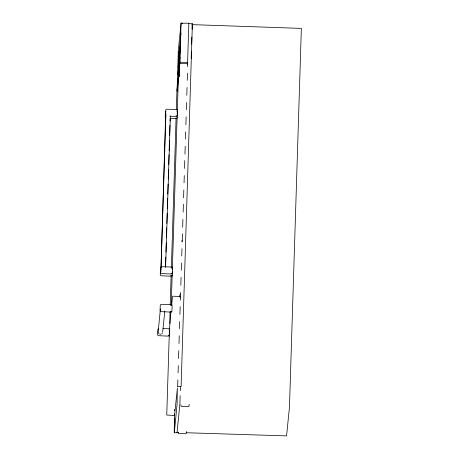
<?xml version="1.0" encoding="UTF-8"?>
<svg xmlns="http://www.w3.org/2000/svg" width="459" height="459" viewBox="0 0 459 459"><rect width="100%" height="100%" fill="white"/><g stroke="black" fill="none" stroke-linecap="round" stroke-linejoin="round"><path stroke-width="0.69" d="M179.262 72.539L179.096 75.121L179.262 72.545M179.102 74.88L179.148 74.364M179.125 74.077L179.257 72.723L179.096 76.819L179.458 70.778L179.217 73.916L179.251 72.74M179.176 73.463L179.251 73.119M179.153 74.192L179.113 74.771M165.573 117.28L160.931 271.533M161 267.672L165.934 113.493M165.464 267.178L165.779 257.149M165.934 252.129L166.227 242.817M166.387 237.802L166.703 227.773M166.835 223.47L167.151 213.441M167.311 208.426L167.627 198.391M167.759 194.094L168.074 184.065M168.229 179.05L168.528 169.732M168.683 164.718L168.998 154.689M169.13 150.391L169.446 140.356M169.606 135.342L169.922 125.313M170.054 121.01L170.146 118.147M165.619 267.109L170.369 115.926M169.411 330.388L166.749 415.034L174.627 415.47M169.457 328.965L170.995 311.248M169.991 311.896L169.83 323.572M170.214 304.724L171.138 275.337M171.368 268.171L176.072 118.353M176.342 109.753L176.887 92.552L178.551 77.961M171.218 305.143L172.297 271.636M172.349 269.307L177.3 111.606M177.346 110.171L178.362 77.915L179.842 63.422L187.697 63.606L187.708 66.653M179.601 63.623L179.733 64.512M172.136 305.683L171.89 311.747L171.19 312.177L170.742 311.707M174.535 414.167L174.604 415.716M174.649 410.742L174.695 409.313M174.431 425.522L174.655 418.401M180.232 297.065L180.318 294.196M181.965 241.904L182.011 240.47M187.547 64.249L188.838 23.317L192.407 23.317L181.104 386.621L177.432 386.662M177.662 386.271L177.862 379.868M178.086 372.754L178.31 365.645M178.534 358.531L178.781 350.705M179.004 343.59L179.251 335.77M179.475 328.655L179.698 321.541M179.922 314.426L180.163 306.606M180.37 300.203L180.381 296.462L172.607 296.21L171.637 304.879M180.542 294.603L180.611 292.452M180.835 285.28L181.081 277.397M181.311 270.231L181.534 263.059M181.758 255.892L181.982 248.726M182.212 241.554L182.458 233.671M182.659 227.222L182.906 219.333M183.135 212.167L183.382 204.284M183.583 197.829L183.829 189.946M184.059 182.78L184.283 175.608M184.507 168.442L184.753 160.558M184.96 154.104L185.207 146.22M185.43 139.054L185.654 131.882M185.884 124.716L186.13 116.833M186.354 109.661L186.578 102.495M186.807 95.329L187.054 87.445M187.278 80.273L187.501 73.107M178.155 432.051L178.385 433.485L186.102 433.738L186.509 431.506M180.152 395.721L179.882 404.27L177.013 432.739L174.317 432.762L177.054 404.545L177.381 388.039L174.466 416.187L174.219 432.705M180.307 390.735L180.444 386.461M191.179 58.368L191.403 51.259M191.627 44.156L191.851 37.047M192.097 29.227L192.143 24.132M180.898 404.861L181.127 406.295L188.844 406.548L189.251 404.316M178.149 52.154L181.087 23.059M181.041 33.088L178.362 59.67L178.694 60.513M180.599 42.452L178.132 66.934L178.465 67.783M180.582 47.621L177.903 74.203L178.235 75.047M180.146 56.991L177.862 82.23M176.967 90.274L179.985 61.42M177.731 85.942L177.868 84.542M178.149 81.748L178.293 80.348M178.643 76.848L178.786 75.448M179.492 68.454L179.704 66.36M177.145 117.395L176.813 118.686L175.906 118.261M188.821 23.489L188.729 23.197L181.07 23.231M160.403 308.861L158.114 332.345M187.611 62.384L179.848 62.263L181.076 23.197L182.556 23.168M162.675 332.052L164.787 311.11M172.194 274.97L171.861 276.261L170.955 275.836M179.63 296.984L179.888 294.821M176.388 109.804L177.094 109.368L177.535 109.839L177.369 115.175L177.036 116.466L176.13 116.041M171.436 267.373L171.913 266.937L172.584 267.413L172.418 272.749L172.085 274.04L171.178 273.616M171.012 304.988L171.712 304.558L172.159 305.023M168.585 329.046L169.285 328.615L169.732 329.086L169.549 334.99L169.222 336.189L168.315 335.764M162.475 332.918L161.597 333.911M165.969 111.445L165.36 113.029L165.229 117.28L165.705 118.164M176.233 115.915L175.344 116.385L169.859 116.207M176.009 118.135L175.12 118.606L170.318 118.445M161.017 269.02L160.409 270.603L160.271 274.855L160.753 275.733L170.169 276.18L171.058 275.71M171.282 273.489L170.392 273.96L160.977 273.518L160.495 272.635L160.633 268.383L160.857 267.155L161.746 266.685L170.662 266.977L171.643 268.01M170.846 311.581L169.956 312.051L160.541 311.609L160.065 310.726L160.214 305.912L160.432 304.765L161.321 304.294L170.237 304.592L171.213 305.625M158.384 328.472L157.787 329.969L157.638 334.783L158.114 335.667L167.529 336.108L168.419 335.638M178.281 51.907L177.036 91.341M160.759 334.221L159.858 334.192M191.822 24.62L301.362 28.395L289.463 407.162L286.565 435.895L186.308 432.745M163.008 328.489L168.31 328.799M178.442 432.487L176.933 432.412M176.87 111.589L177.312 112.059M159.043 333.825L158.229 332.775M176.474 109.936L175.613 109.403L166.192 109.225L165.584 110.814L165.452 115.06L165.928 115.943"/></g></svg>
